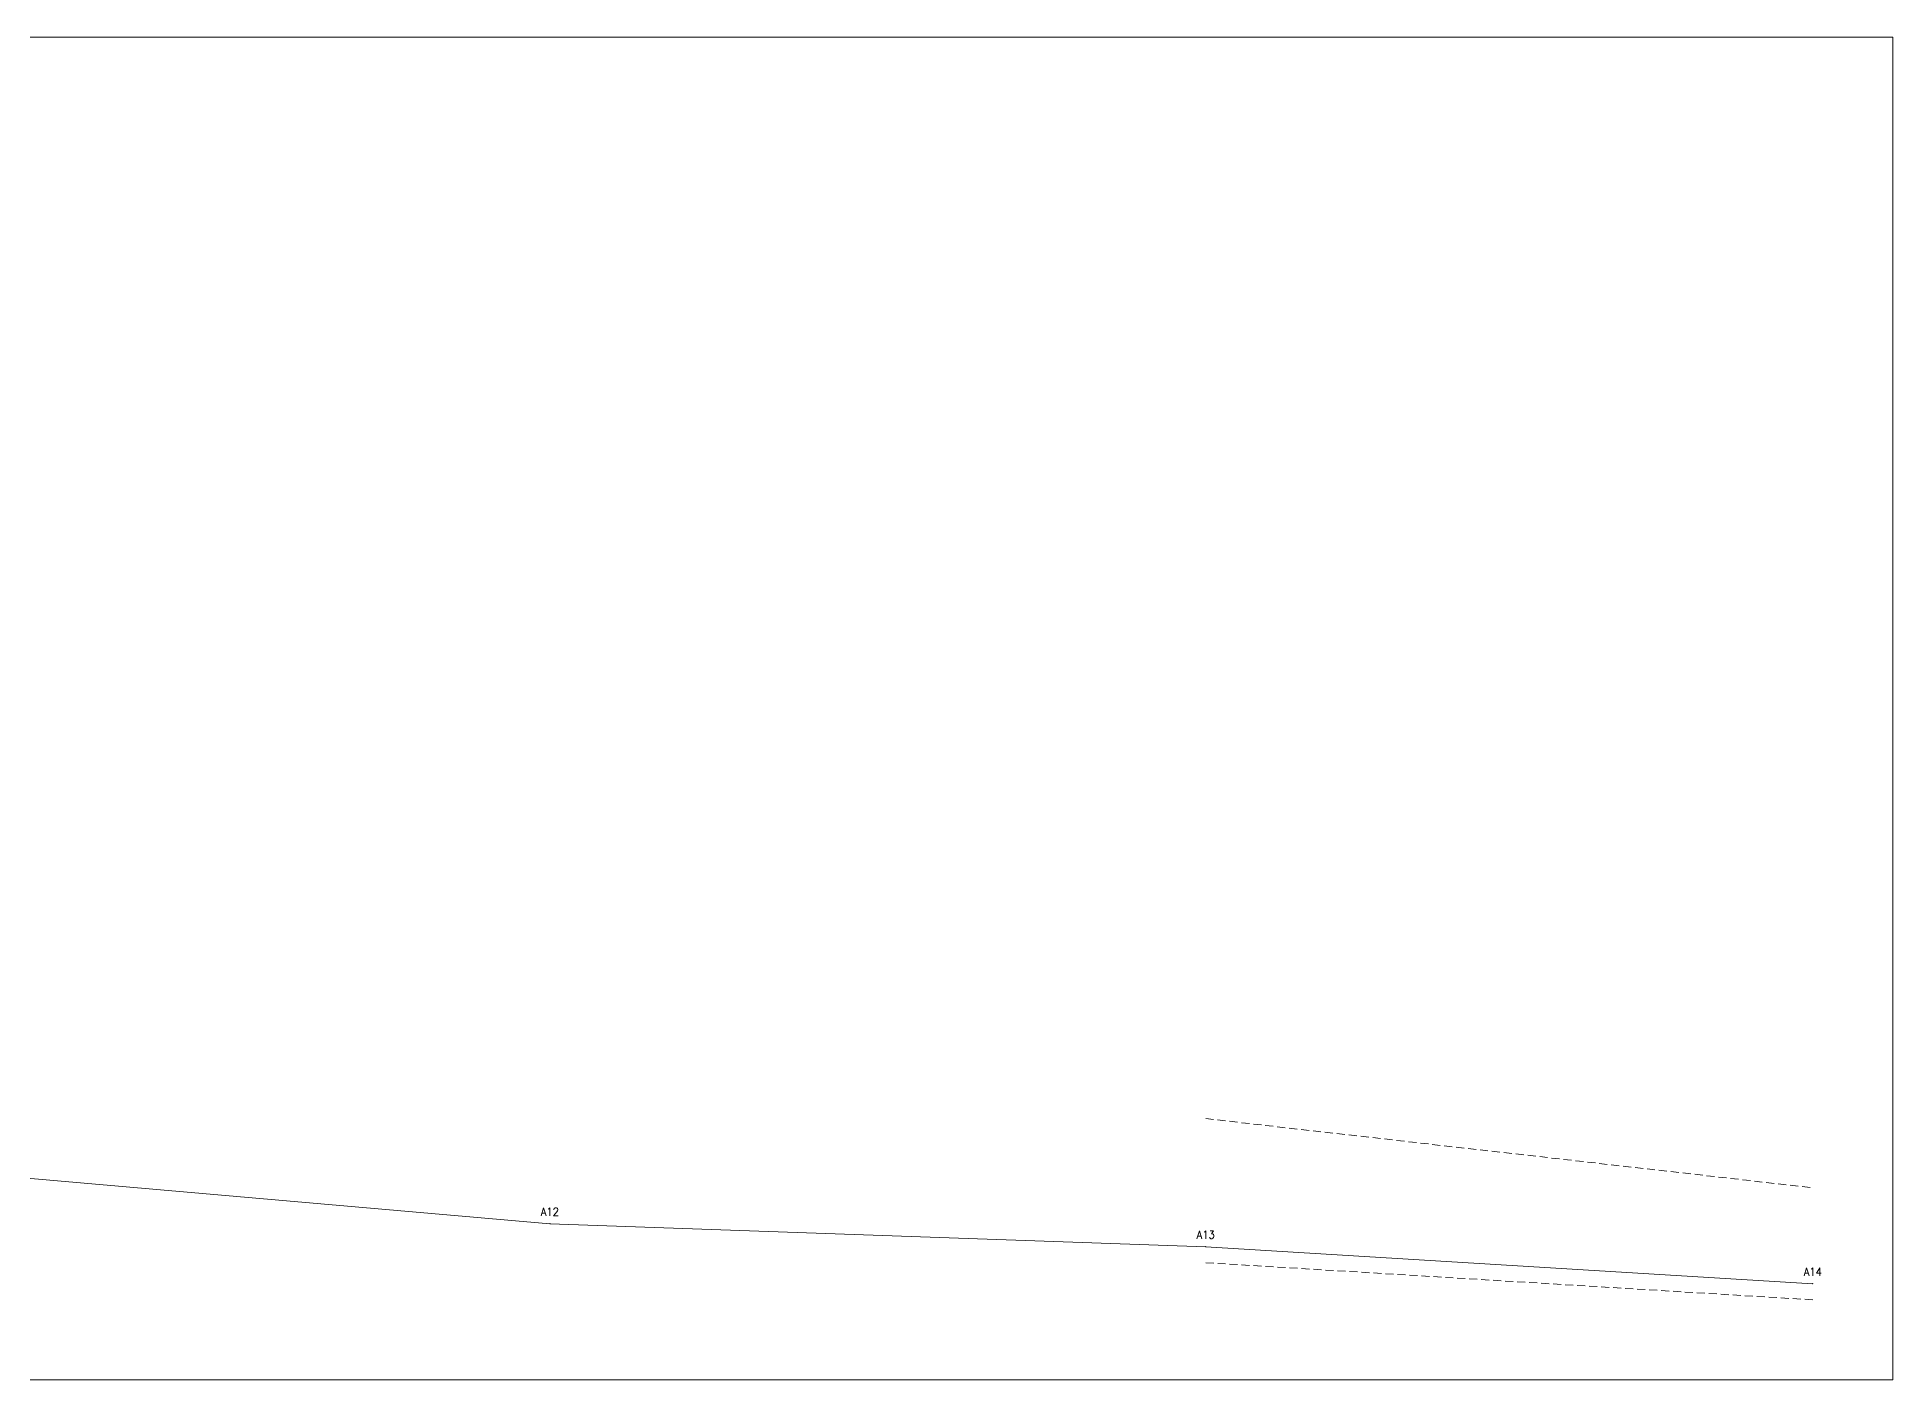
# Model space of a CAD drawing. Header units: feet. Extents: x -352 to 533, y -1323 to 2.
# Drawn here: x -93.2 to 22.8, y -1078.6 to -994.7 of the extents above; entities that cross this region are included whole.
import ezdxf

# ---------------------------------------------------------------- set-up
doc = ezdxf.new("R2010")
doc.units = ezdxf.units.FT
doc.header["$MEASUREMENT"] = 0
doc.linetypes.add('DASHED', pattern=[0.75, 0.5, -0.25])
for name, color, linetype, lineweight, true_color in [('CTRL-PROFILE-BOX', 8, 'Continuous', 0, 0x808080), ('CTRL-PROFILE-CEILING-A', 8, 'DASHED', 0, 0x808080), ('CTRL-PROFILE-FLOOR-A', 8, 'DASHED', 0, 0x808080), ('CTRL-PROFILE-SHOTS-A', 8, 'Continuous', 9, 0x808080), ('CTRL-PROFILE-STATION-LABELS-A', 1, 'Continuous', 0, 0xff0000), ('CTRL-PROFILE-STATIONS-A', 1, 'Continuous', 9, 0xff0000)]:
    doc.layers.add(name, color=color, linetype=linetype, lineweight=lineweight, true_color=true_color)
doc.styles.add('textstyle12', font='')
doc.styles.add('textstyle205', font='')
doc.styles.add('textstyle35', font='')
doc.styles.get('textstyle12').set_extended_font_data('standard')
doc.styles.get('textstyle205').set_extended_font_data('standard')
doc.styles.get('textstyle35').set_extended_font_data('standard')

msp = doc.modelspace()

# ---------------------------------------------------------------- linework, layer by layer
at = {"layer": 'CTRL-PROFILE-BOX', "flags": 128}
msp.add_lwpolyline([(-351.71, -1078.58), (22.75, -1078.58), (22.75, -994.7), (-351.71, -994.7)], close=True, dxfattribs=at)
at = {"layer": 'CTRL-PROFILE-CEILING-A'}
msp.add_lwpolyline([(-20.18, -1062.26), (17.75, -1066.58)], dxfattribs=at)
at = {"layer": 'CTRL-PROFILE-FLOOR-A'}
msp.add_lwpolyline([(-20.18, -1071.26), (17.75, -1073.58)], dxfattribs=at)
at = {"layer": 'CTRL-PROFILE-SHOTS-A'}
for p, q in [((-95.02, -1065.87), (-61.15, -1068.83)), ((-61.15, -1068.83), (-20.18, -1070.26)), ((-20.18, -1070.26), (17.75, -1072.58))]:
    msp.add_line(p, q, dxfattribs=at)
at = {"layer": 'CTRL-PROFILE-STATIONS-A'}
for p in [(-61.15, -1068.83), (-20.18, -1070.26), (17.75, -1072.58)]:
    msp.add_point(p, dxfattribs=at)

# ---------------------------------------------------------------- texts
at = {"layer": 'CTRL-PROFILE-STATION-LABELS-A', "char_height": 0.5, "width": 100, "attachment_point": 5}
for s, insert, style in [('A12', (-61.15, -1068.08), 'textstyle205'), ('A13', (-20.18, -1069.51), 'textstyle12'), ('A14', (17.75, -1071.83), 'textstyle35')]:
    msp.add_mtext(s, dxfattribs=dict(at, insert=insert, style=style))

doc.saveas('drawing.dxf')
